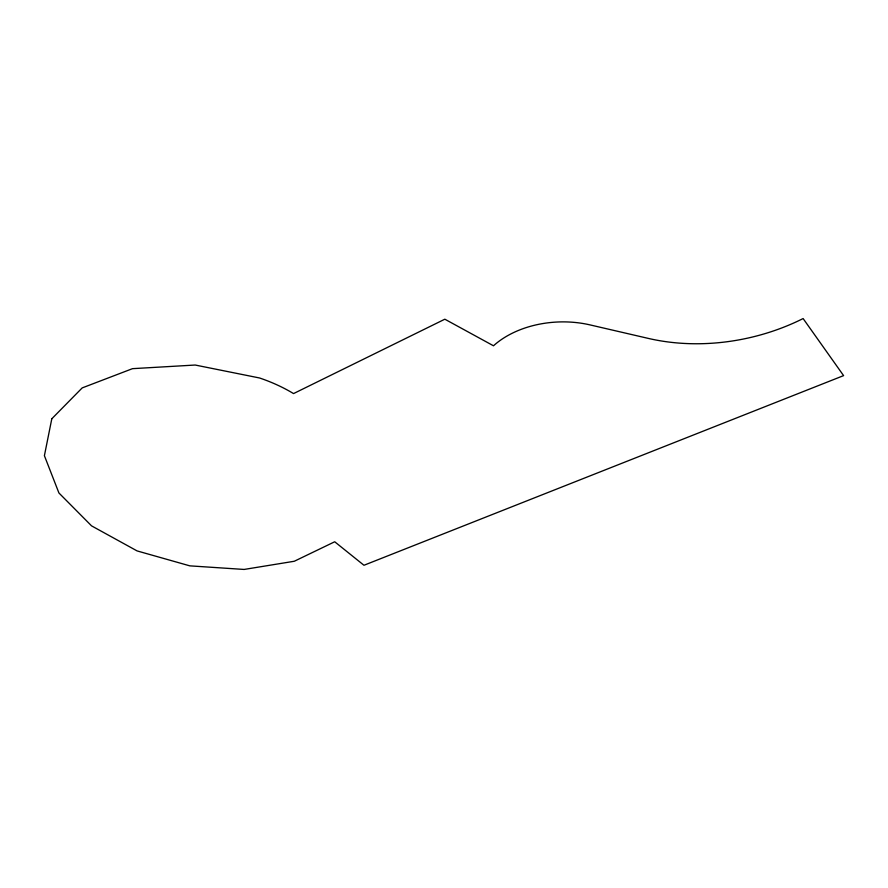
<?xml version="1.0" encoding="UTF-8"?>
<svg xmlns="http://www.w3.org/2000/svg" width="888" height="888" viewBox="0 0 888 888"><rect width="100%" height="100%" fill="white"/><g stroke="black" fill="none" stroke-linecap="round" stroke-linejoin="round"><path stroke-width="1.33" d="M51.804 418.781L44.4 455.699L58.919 492.973L91.553 525.863L137.085 550.915L189.843 565.856L244.122 569.441L294.272 561.26L334.709 541.769L363.958 565.268L843.6 375.624L803.118 318.559A179.032 131.724 -12.7 0 1 648.373 338.417L589.976 324.886A84.56 57.454 -2.3 0 0 493.495 345.787L444.844 319.203L293.551 393.584A124.12 77.889 10.3 0 0 259.585 377.988L195.205 365.035L132.501 368.664L82.184 387.912L51.804 418.781"/></g></svg>
